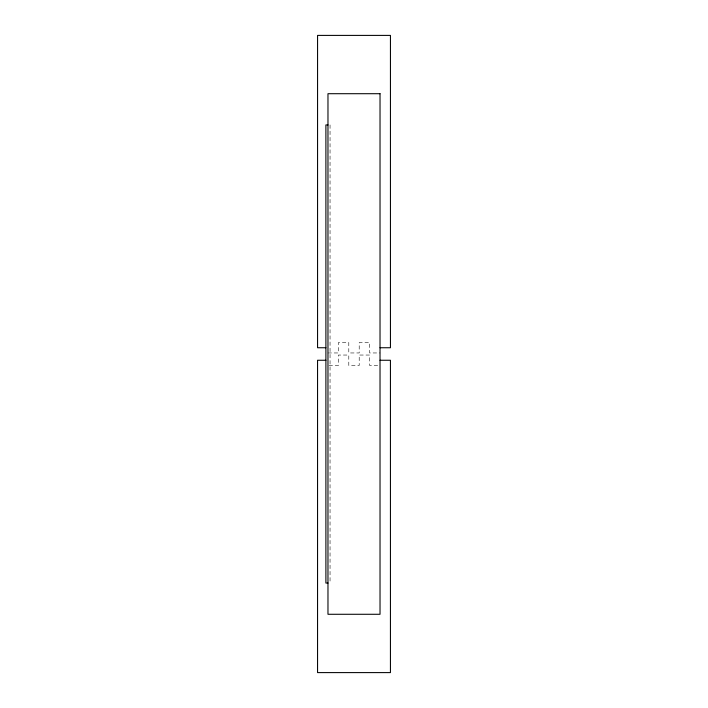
<?xml version="1.0" encoding="UTF-8"?>
<svg xmlns="http://www.w3.org/2000/svg" width="708" height="708" viewBox="0 0 708 708"><rect width="100%" height="100%" fill="white"/><g stroke="black" fill="none" stroke-linecap="round" stroke-linejoin="round"><path stroke-width="0.53" stroke-dasharray="3.54 2.66" d="M327.972 352.956L338.389 352.956L338.389 342.539L348.796 342.539L348.796 352.956L359.204 352.956L359.204 342.539L369.62 342.539L369.62 352.956L380.028 352.956M329.008 365.461L338.38 365.461L338.38 355.044L348.796 355.044L348.796 365.461L359.204 365.461L359.204 355.044L369.611 355.044L369.611 365.461L378.984 365.461M330.052 124.935L330.052 583.047"/><path stroke-width="1.06" d="M327.972 124.935L325.892 124.935L325.892 583.047L327.972 583.047M325.892 347.743L317.565 347.743L317.565 35.4L390.444 35.4L390.444 347.743L380.028 347.743M325.884 360.257L317.556 360.257L317.556 672.6L390.435 672.6L390.435 360.257L380.028 360.257M380.028 93.704L327.972 93.704L327.972 614.279L380.028 614.279L380.028 93.704"/></g></svg>
